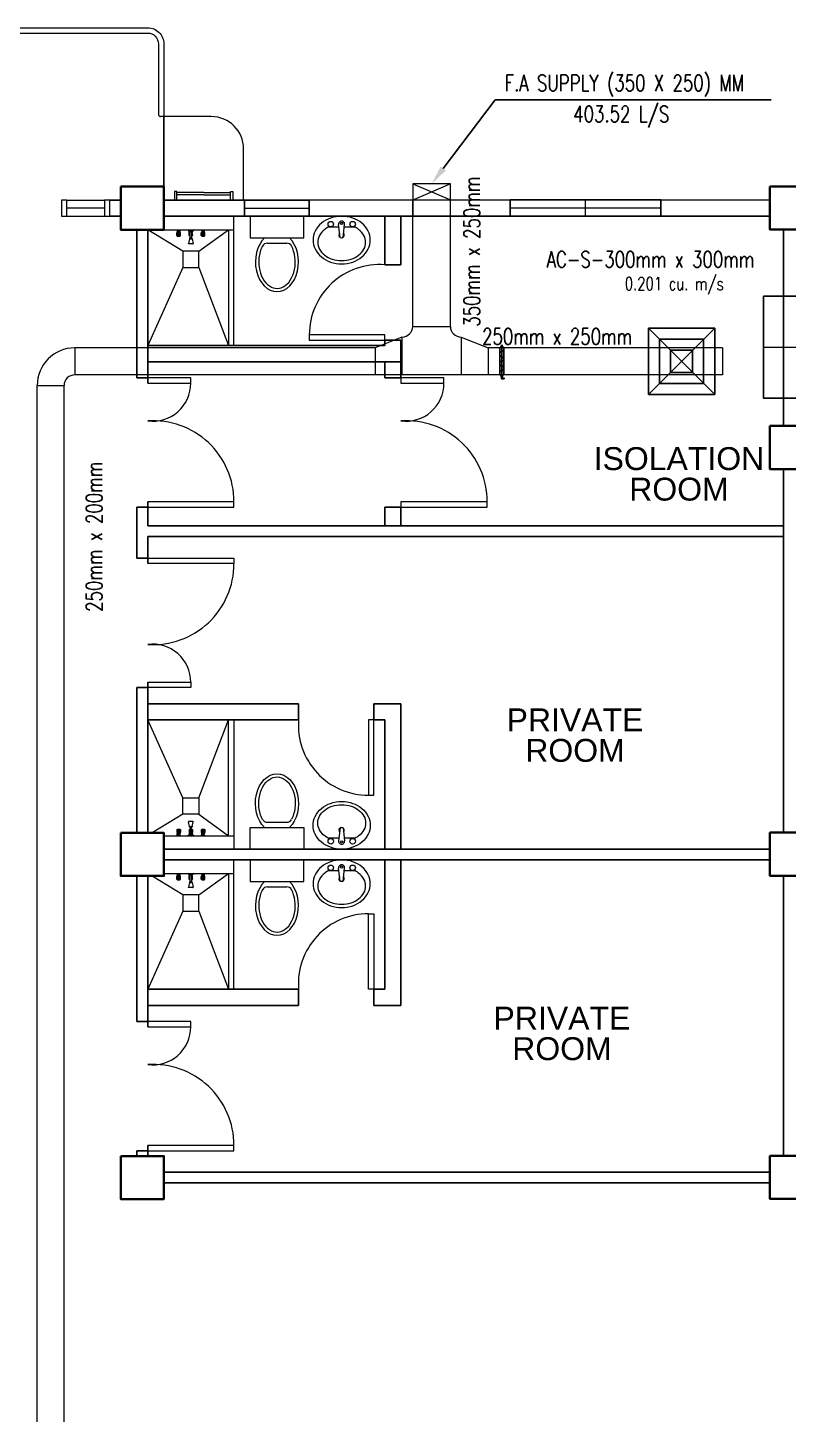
# Model space of a CAD drawing. Header units: millimetres. Extents: x -116 to 421, y 1 to 342.
# Drawn here: x 359.04 to 366.1, y 140.27 to 153.14 of the extents above; entities that cross this region are included whole.
import ezdxf
from ezdxf import colors
from ezdxf.entities.mleader import LeaderData, LeaderLine
from ezdxf.math import Vec2, Vec3

# ---------------------------------------------------------------- set-up
doc = ezdxf.new("R2010")
doc.units = ezdxf.units.MM
doc.header["$MEASUREMENT"] = 0
for name, color, linetype in [('A.C.VOLUM DAMPER', 7, 'Continuous'), ('diffuser', 7, 'Continuous'), ('ducting label', 7, 'Continuous'), ('label', 7, 'Continuous'), ('Legends', 7, 'Continuous')]:
    doc.layers.add(name, color=color, linetype=linetype)
doc.layers.add('ahu line', color=7, linetype='Continuous', lineweight=20)
doc.styles.add('Arch-Dim', font='simplex.shx', dxfattribs={"width": 0.75})
doc.styles.get("Standard").update_dxf_attribs({"font": 'arial.ttf'})
doc.styles.add('SWISSLT175', font='swissl.ttf', dxfattribs={"height": 0.175})

# ---------------------------------------------------------------- blocks, each defined once
blk = doc.blocks.new('AC-S-12')
at = {"layer": 'diffuser'}
for p, q in [((-0.15, 0.15), (0.15, -0.15)), ((0.15, 0.15), (-0.15, -0.15)), ((-0.15, 0.15), (-0.15, -0.15)), ((0.15, 0.15), (-0.15, 0.15)), ((0.15, -0.15), (0.15, 0.15)), ((-0.1, 0.1), (-0.1, -0.1)), ((0.1, 0.1), (-0.1, 0.1)), ((0.1, -0.1), (0.1, 0.1)), ((-0.05, 0.05), (-0.05, -0.05)), ((0.05, 0.05), (-0.05, 0.05)), ((0.05, -0.05), (0.05, 0.05)), ((-0.05, -0.05), (0.05, -0.05)), ((-0.1, -0.1), (0.1, -0.1)), ((-0.15, -0.15), (0.15, -0.15))]:
    blk.add_line(p, q, dxfattribs=at)
for points in [[(-0.3582, 0.3582, 0, 0.0447, 0), (-0.2951, 0.295, 0, 0, 0), (-0.15, 0.15, 0, 0, 0)], [(0.3582, 0.3582, 0, 0.0447, 0), (0.2951, 0.295, 0, 0, 0), (0.15, 0.15, 0, 0, 0)], [(-0.3582, -0.3582, 0, 0.0447, 0), (-0.2951, -0.295, 0, 0, 0), (-0.15, -0.15, 0, 0, 0)], [(0.3582, -0.3582, 0, 0.0447, 0), (0.2951, -0.295, 0, 0, 0), (0.15, -0.15, 0, 0, 0)]]:
    blk.add_lwpolyline(points, format="xyseb", dxfattribs=at)
blk = doc.blocks.new('fcu')
at = {"layer": 'diffuser', "color": 7, "xscale": 2.052644456280903, "yscale": 2.052644456280903, "zscale": 2.052644456280903}
blk.add_blockref('AC-S-12', (0, 0), dxfattribs=at)

msp = doc.modelspace()

# ---------------------------------------------------------------- hatches: boundary and pattern name
at = {"layer": 'A.C.VOLUM DAMPER'}
h = msp.add_hatch(dxfattribs=at)
h.set_pattern_fill('ANSI31', color=256, scale=0.001864, angle=-90, style=0)
h.set_pattern_definition([(315, (-66.210348, -91.43470332), (0.00016477009232, 0.00016477009232), [])])
h.paths.add_polyline_path([(363.449, 149.908), (363.454, 149.908), (363.454, 149.919), (363.437, 149.919), (363.437, 149.908), (363.442, 149.908), (363.442, 149.882), (363.466, 149.882), (363.466, 149.888), (363.449, 149.888)])

# ---------------------------------------------------------------- linework, layer by layer
at = {"color": 8, "linetype": 'ByBlock', "lineweight": 9}
for p, q in [((360.748, 152.316), (360.278, 152.316)), ((361.048, 151.541), (361.048, 152.016)), ((360.308, 151.541), (361.058, 151.541)), ((360.428, 151.621), (360.408, 151.621)), ((360.408, 151.621), (360.408, 151.541)), ((360.428, 151.541), (360.428, 151.621)), ((360.678, 151.611), (360.428, 151.611)), ((360.678, 151.591), (360.428, 151.591)), ((360.678, 151.611), (360.928, 151.611)), ((360.678, 151.591), (360.928, 151.591)), ((360.928, 151.541), (360.928, 151.621)), ((360.928, 151.621), (360.948, 151.621)), ((360.948, 151.621), (360.948, 151.541)), ((360.948, 151.541), (361.048, 151.541)), ((361.058, 151.541), (361.058, 151.392)), ((361.658, 151.392), (361.658, 151.541)), ((364.921, 151.542), (363.521, 151.542)), ((363.521, 151.542), (363.521, 151.391)), ((364.221, 151.391), (364.221, 151.542)), ((364.921, 151.391), (364.921, 151.542)), ((361.058, 151.467), (361.658, 151.467)), ((361.058, 151.392), (361.658, 151.392)), ((364.921, 151.466), (363.521, 151.466)), ((364.221, 151.391), (364.921, 151.391)), ((360.308, 151.266), (360.958, 151.266)), ((366.058, 148.517), (366.058, 149.044)), ((360.308, 145.641), (360.958, 145.641)), ((360.308, 145.291), (360.958, 145.291)), ((366.058, 142.817), (366.058, 142.669))]:
    msp.add_line(p, q, dxfattribs=at)
at = {"color": 8, "linetype": 'ByBlock', "lineweight": 13}
for p, q in [((359.408, 151.541), (359.758, 151.541)), ((359.758, 151.466), (359.408, 151.466)), ((359.408, 151.391), (359.758, 151.391))]:
    msp.add_line(p, q, dxfattribs=at)
at = {"color": 8, "linetype": 'ByBlock', "lineweight": 25}
for p, q in [((359.808, 151.541), (359.908, 151.541)), ((365.933, 151.542), (360.308, 151.541)), ((359.808, 151.391), (359.908, 151.391)), ((365.933, 151.392), (360.308, 151.392)), ((362.508, 151.391), (365.933, 151.391)), ((360.058, 151.266), (360.058, 149.891)), ((360.158, 151.266), (360.158, 149.841)), ((366.058, 149.444), (366.058, 151.268)), ((360.158, 149.891), (360.058, 149.891)), ((366.058, 145.669), (366.058, 149.044)), ((360.058, 148.691), (360.058, 148.467)), ((360.158, 148.691), (360.058, 148.691)), ((360.158, 148.741), (360.158, 148.517)), ((360.058, 148.467), (360.058, 148.216)), ((366.058, 148.517), (360.158, 148.517)), ((366.058, 148.417), (360.158, 148.417)), ((360.158, 148.417), (360.158, 148.166)), ((366.058, 145.669), (366.058, 148.417)), ((360.158, 148.216), (360.058, 148.216)), ((360.058, 147.016), (360.058, 145.667)), ((360.158, 147.016), (360.058, 147.016)), ((360.158, 147.066), (360.158, 145.667)), ((365.933, 145.517), (360.308, 145.517)), ((365.933, 145.417), (360.308, 145.417)), ((360.058, 145.267), (360.058, 143.916)), ((360.158, 145.267), (360.158, 143.866)), ((366.058, 142.669), (366.058, 145.269)), ((366.058, 142.817), (366.058, 145.269)), ((360.158, 143.916), (360.058, 143.916)), ((360.158, 142.766), (360.158, 142.667)), ((360.058, 142.716), (360.058, 142.667)), ((360.158, 142.716), (360.058, 142.716)), ((360.308, 142.517), (365.933, 142.517)), ((360.308, 142.417), (365.933, 142.417))]:
    msp.add_line(p, q, dxfattribs=at)
at = {"color": 8, "lineweight": 9}
for p, q in [((361.108, 151.391), (361.108, 151.191)), ((361.608, 151.391), (361.108, 151.391)), ((361.608, 151.191), (361.608, 151.391)), ((360.428, 151.266), (360.462, 151.266)), ((360.428, 151.265), (360.428, 151.266)), ((360.428, 151.265), (360.462, 151.265)), ((360.428, 151.265), (360.431, 151.258)), ((360.428, 151.233), (360.43, 151.237)), ((360.431, 151.258), (360.458, 151.258)), ((360.431, 151.244), (360.431, 151.247)), ((360.431, 151.247), (360.458, 151.247)), ((360.431, 151.244), (360.459, 151.244)), ((360.431, 151.239), (360.431, 151.244)), ((360.433, 151.258), (360.433, 151.247)), ((360.456, 151.258), (360.456, 151.247)), ((360.462, 151.265), (360.458, 151.258)), ((360.459, 151.244), (360.458, 151.247)), ((360.459, 151.239), (360.459, 151.244)), ((360.461, 151.233), (360.459, 151.237)), ((360.462, 151.265), (360.462, 151.266)), ((360.541, 151.26), (360.529, 151.266)), ((360.529, 151.266), (360.587, 151.266)), ((360.576, 151.26), (360.541, 151.26)), ((360.541, 151.251), (360.541, 151.26)), ((360.541, 151.26), (360.576, 151.26)), ((360.576, 151.251), (360.541, 151.251)), ((360.542, 151.233), (360.544, 151.237)), ((360.544, 151.244), (360.545, 151.247)), ((360.544, 151.244), (360.551, 151.244)), ((360.544, 151.239), (360.544, 151.244)), ((360.545, 151.247), (360.551, 151.247)), ((360.547, 151.251), (360.547, 151.247)), ((360.551, 151.188), (360.551, 151.251)), ((360.551, 151.251), (360.566, 151.251)), ((360.566, 151.251), (360.566, 151.188)), ((360.566, 151.247), (360.571, 151.247)), ((360.566, 151.244), (360.572, 151.244)), ((360.57, 151.251), (360.57, 151.247)), ((360.572, 151.244), (360.571, 151.247)), ((360.572, 151.239), (360.572, 151.244)), ((360.575, 151.233), (360.573, 151.237)), ((360.587, 151.266), (360.576, 151.26)), ((360.576, 151.26), (360.576, 151.251)), ((360.655, 151.265), (360.655, 151.266)), ((360.655, 151.266), (360.689, 151.266)), ((360.655, 151.265), (360.658, 151.258)), ((360.655, 151.265), (360.689, 151.265)), ((360.655, 151.233), (360.657, 151.237)), ((360.658, 151.258), (360.685, 151.258)), ((360.658, 151.244), (360.659, 151.247)), ((360.658, 151.239), (360.658, 151.244)), ((360.658, 151.244), (360.686, 151.244)), ((360.659, 151.247), (360.685, 151.247)), ((360.66, 151.258), (360.66, 151.247)), ((360.683, 151.258), (360.683, 151.247)), ((360.689, 151.265), (360.685, 151.258)), ((360.686, 151.244), (360.685, 151.247)), ((360.686, 151.239), (360.686, 151.244)), ((360.688, 151.233), (360.686, 151.237)), ((360.689, 151.265), (360.689, 151.266)), ((361.944, 151.193), (361.93, 151.315)), ((361.973, 151.193), (361.986, 151.315)), ((360.428, 151.211), (360.428, 151.233)), ((360.428, 151.211), (360.461, 151.211)), ((360.431, 151.209), (360.428, 151.211)), ((360.431, 151.233), (360.439, 151.233)), ((360.431, 151.22), (360.431, 151.232)), ((360.431, 151.209), (360.458, 151.209)), ((360.431, 151.207), (360.431, 151.209)), ((360.431, 151.207), (360.458, 151.207)), ((360.438, 151.219), (360.438, 151.232)), ((360.458, 151.233), (360.45, 151.233)), ((360.451, 151.219), (360.451, 151.232)), ((360.458, 151.22), (360.458, 151.232)), ((360.458, 151.209), (360.461, 151.211)), ((360.458, 151.207), (360.458, 151.209)), ((360.461, 151.211), (360.461, 151.233)), ((360.546, 151.181), (360.537, 151.139)), ((360.578, 151.134), (360.539, 151.134)), ((360.542, 151.211), (360.542, 151.233)), ((360.542, 151.211), (360.551, 151.211)), ((360.545, 151.209), (360.542, 151.211)), ((360.545, 151.233), (360.551, 151.233)), ((360.545, 151.22), (360.545, 151.232)), ((360.545, 151.209), (360.551, 151.209)), ((360.545, 151.207), (360.545, 151.209)), ((360.545, 151.207), (360.551, 151.207)), ((360.546, 151.188), (360.546, 151.181)), ((360.57, 151.188), (360.546, 151.188)), ((360.546, 151.181), (360.57, 151.181)), ((360.546, 151.181), (360.57, 151.181)), ((360.571, 151.233), (360.566, 151.233)), ((360.566, 151.211), (360.575, 151.211)), ((360.566, 151.209), (360.571, 151.209)), ((360.566, 151.207), (360.571, 151.207)), ((360.57, 151.181), (360.57, 151.188)), ((360.57, 151.181), (360.579, 151.139)), ((360.571, 151.22), (360.571, 151.232)), ((360.571, 151.209), (360.575, 151.211)), ((360.571, 151.207), (360.571, 151.209)), ((360.575, 151.211), (360.575, 151.233)), ((360.655, 151.211), (360.655, 151.233)), ((360.659, 151.209), (360.655, 151.211)), ((360.655, 151.211), (360.688, 151.211)), ((360.659, 151.233), (360.666, 151.233)), ((360.659, 151.22), (360.659, 151.232)), ((360.659, 151.207), (360.659, 151.209)), ((360.659, 151.209), (360.685, 151.209)), ((360.659, 151.207), (360.685, 151.207)), ((360.666, 151.219), (360.666, 151.232)), ((360.685, 151.233), (360.678, 151.233)), ((360.678, 151.219), (360.678, 151.232)), ((360.685, 151.22), (360.685, 151.232)), ((360.685, 151.209), (360.688, 151.211)), ((360.685, 151.207), (360.685, 151.209)), ((360.688, 151.211), (360.688, 151.233)), ((361.108, 151.191), (361.608, 151.191)), ((361.268, 151.141), (361.449, 151.141)), ((360.546, 145.726), (360.537, 145.768)), ((360.578, 145.773), (360.539, 145.773)), ((360.546, 145.719), (360.546, 145.726)), ((360.546, 145.726), (360.57, 145.726)), ((360.546, 145.726), (360.57, 145.726)), ((360.57, 145.719), (360.546, 145.719)), ((360.551, 145.719), (360.551, 145.656)), ((360.566, 145.656), (360.566, 145.719)), ((360.57, 145.726), (360.579, 145.768)), ((360.57, 145.726), (360.57, 145.719)), ((361.108, 145.516), (361.108, 145.716)), ((361.108, 145.716), (361.608, 145.716)), ((361.268, 145.766), (361.449, 145.766)), ((361.608, 145.716), (361.608, 145.516)), ((361.944, 145.714), (361.93, 145.592)), ((361.973, 145.714), (361.986, 145.592)), ((360.431, 145.698), (360.428, 145.696)), ((360.428, 145.696), (360.461, 145.696)), ((360.428, 145.696), (360.428, 145.674)), ((360.428, 145.674), (360.43, 145.67)), ((360.428, 145.642), (360.431, 145.649)), ((360.428, 145.642), (360.462, 145.642)), ((360.428, 145.642), (360.428, 145.641)), ((360.428, 145.641), (360.462, 145.641)), ((360.431, 145.7), (360.458, 145.7)), ((360.431, 145.7), (360.431, 145.698)), ((360.431, 145.698), (360.458, 145.698)), ((360.431, 145.688), (360.431, 145.675)), ((360.431, 145.674), (360.439, 145.674)), ((360.431, 145.668), (360.431, 145.663)), ((360.431, 145.663), (360.431, 145.66)), ((360.431, 145.663), (360.459, 145.663)), ((360.431, 145.66), (360.458, 145.66)), ((360.431, 145.649), (360.458, 145.649)), ((360.433, 145.649), (360.433, 145.66)), ((360.438, 145.688), (360.438, 145.675)), ((360.458, 145.674), (360.45, 145.674)), ((360.451, 145.688), (360.451, 145.675)), ((360.456, 145.649), (360.456, 145.66)), ((360.458, 145.7), (360.458, 145.698)), ((360.458, 145.698), (360.461, 145.696)), ((360.458, 145.688), (360.458, 145.675)), ((360.459, 145.663), (360.458, 145.66)), ((360.462, 145.642), (360.458, 145.649)), ((360.461, 145.674), (360.459, 145.67)), ((360.459, 145.668), (360.459, 145.663)), ((360.461, 145.696), (360.461, 145.674)), ((360.462, 145.642), (360.462, 145.641)), ((360.541, 145.647), (360.529, 145.641)), ((360.529, 145.641), (360.587, 145.641)), ((360.576, 145.656), (360.541, 145.656)), ((360.541, 145.656), (360.541, 145.647)), ((360.576, 145.647), (360.541, 145.647)), ((360.541, 145.647), (360.576, 145.647)), ((360.545, 145.698), (360.542, 145.696)), ((360.542, 145.696), (360.551, 145.696)), ((360.542, 145.696), (360.542, 145.674)), ((360.542, 145.674), (360.544, 145.67)), ((360.544, 145.668), (360.544, 145.663)), ((360.544, 145.663), (360.551, 145.663)), ((360.544, 145.663), (360.545, 145.66)), ((360.545, 145.7), (360.551, 145.7)), ((360.545, 145.7), (360.545, 145.698)), ((360.545, 145.698), (360.551, 145.698)), ((360.545, 145.688), (360.545, 145.675)), ((360.545, 145.674), (360.551, 145.674)), ((360.545, 145.66), (360.551, 145.66)), ((360.547, 145.656), (360.547, 145.66)), ((360.551, 145.656), (360.566, 145.656)), ((360.566, 145.7), (360.571, 145.7)), ((360.566, 145.698), (360.571, 145.698)), ((360.566, 145.696), (360.575, 145.696)), ((360.571, 145.674), (360.566, 145.674)), ((360.566, 145.663), (360.572, 145.663)), ((360.566, 145.66), (360.571, 145.66)), ((360.57, 145.656), (360.57, 145.66)), ((360.571, 145.7), (360.571, 145.698)), ((360.571, 145.698), (360.575, 145.696)), ((360.571, 145.688), (360.571, 145.675)), ((360.572, 145.663), (360.571, 145.66)), ((360.572, 145.668), (360.572, 145.663)), ((360.575, 145.674), (360.573, 145.67)), ((360.575, 145.696), (360.575, 145.674)), ((360.576, 145.647), (360.576, 145.656)), ((360.587, 145.641), (360.576, 145.647)), ((360.659, 145.698), (360.655, 145.696)), ((360.655, 145.696), (360.655, 145.674)), ((360.655, 145.696), (360.688, 145.696)), ((360.655, 145.674), (360.657, 145.67)), ((360.655, 145.642), (360.658, 145.649)), ((360.655, 145.642), (360.655, 145.641)), ((360.655, 145.642), (360.689, 145.642)), ((360.655, 145.641), (360.689, 145.641)), ((360.658, 145.668), (360.658, 145.663)), ((360.658, 145.663), (360.686, 145.663)), ((360.658, 145.663), (360.659, 145.66)), ((360.658, 145.649), (360.685, 145.649)), ((360.659, 145.7), (360.659, 145.698)), ((360.659, 145.7), (360.685, 145.7)), ((360.659, 145.698), (360.685, 145.698)), ((360.659, 145.688), (360.659, 145.675)), ((360.659, 145.674), (360.666, 145.674)), ((360.659, 145.66), (360.685, 145.66)), ((360.66, 145.649), (360.66, 145.66)), ((360.666, 145.688), (360.666, 145.675)), ((360.678, 145.688), (360.678, 145.675)), ((360.685, 145.674), (360.678, 145.674)), ((360.683, 145.649), (360.683, 145.66)), ((360.685, 145.7), (360.685, 145.698)), ((360.685, 145.698), (360.688, 145.696)), ((360.685, 145.688), (360.685, 145.675)), ((360.686, 145.663), (360.685, 145.66)), ((360.689, 145.642), (360.685, 145.649)), ((360.688, 145.674), (360.686, 145.67)), ((360.686, 145.668), (360.686, 145.663)), ((360.688, 145.696), (360.688, 145.674)), ((360.689, 145.642), (360.689, 145.641)), ((361.608, 145.516), (361.108, 145.516)), ((361.108, 145.416), (361.108, 145.216)), ((361.608, 145.416), (361.108, 145.416)), ((361.608, 145.216), (361.608, 145.416)), ((361.944, 145.218), (361.93, 145.34)), ((361.973, 145.218), (361.986, 145.34)), ((360.428, 145.291), (360.462, 145.291)), ((360.428, 145.29), (360.428, 145.291)), ((360.428, 145.29), (360.462, 145.29)), ((360.428, 145.29), (360.431, 145.283)), ((360.428, 145.258), (360.43, 145.262)), ((360.428, 145.236), (360.428, 145.258)), ((360.428, 145.236), (360.461, 145.236)), ((360.431, 145.234), (360.428, 145.236)), ((360.431, 145.283), (360.458, 145.283)), ((360.431, 145.269), (360.431, 145.272)), ((360.431, 145.272), (360.458, 145.272)), ((360.431, 145.269), (360.459, 145.269)), ((360.431, 145.264), (360.431, 145.269)), ((360.431, 145.258), (360.439, 145.258)), ((360.431, 145.245), (360.431, 145.257)), ((360.431, 145.234), (360.458, 145.234)), ((360.431, 145.232), (360.431, 145.234)), ((360.431, 145.232), (360.458, 145.232)), ((360.433, 145.283), (360.433, 145.272)), ((360.438, 145.244), (360.438, 145.257)), ((360.458, 145.258), (360.45, 145.258)), ((360.451, 145.244), (360.451, 145.257)), ((360.456, 145.283), (360.456, 145.272)), ((360.462, 145.29), (360.458, 145.283)), ((360.459, 145.269), (360.458, 145.272)), ((360.458, 145.245), (360.458, 145.257)), ((360.458, 145.234), (360.461, 145.236)), ((360.458, 145.232), (360.458, 145.234)), ((360.459, 145.264), (360.459, 145.269)), ((360.461, 145.258), (360.459, 145.262)), ((360.461, 145.236), (360.461, 145.258)), ((360.462, 145.29), (360.462, 145.291)), ((360.541, 145.285), (360.529, 145.291)), ((360.529, 145.291), (360.587, 145.291)), ((360.546, 145.206), (360.537, 145.164)), ((360.576, 145.285), (360.541, 145.285)), ((360.541, 145.276), (360.541, 145.285)), ((360.541, 145.285), (360.576, 145.285)), ((360.576, 145.276), (360.541, 145.276)), ((360.542, 145.258), (360.544, 145.262)), ((360.542, 145.236), (360.542, 145.258)), ((360.542, 145.236), (360.551, 145.236)), ((360.545, 145.234), (360.542, 145.236)), ((360.544, 145.269), (360.545, 145.272)), ((360.544, 145.269), (360.551, 145.269)), ((360.544, 145.264), (360.544, 145.269)), ((360.545, 145.272), (360.551, 145.272)), ((360.545, 145.258), (360.551, 145.258)), ((360.545, 145.245), (360.545, 145.257)), ((360.545, 145.234), (360.551, 145.234)), ((360.545, 145.232), (360.545, 145.234)), ((360.545, 145.232), (360.551, 145.232)), ((360.546, 145.213), (360.546, 145.206)), ((360.57, 145.213), (360.546, 145.213)), ((360.546, 145.206), (360.57, 145.206)), ((360.546, 145.206), (360.57, 145.206)), ((360.547, 145.276), (360.547, 145.272)), ((360.551, 145.213), (360.551, 145.276)), ((360.551, 145.276), (360.566, 145.276)), ((360.566, 145.276), (360.566, 145.213)), ((360.566, 145.272), (360.571, 145.272)), ((360.566, 145.269), (360.572, 145.269)), ((360.571, 145.258), (360.566, 145.258)), ((360.566, 145.236), (360.575, 145.236)), ((360.566, 145.234), (360.571, 145.234)), ((360.566, 145.232), (360.571, 145.232)), ((360.57, 145.276), (360.57, 145.272)), ((360.57, 145.206), (360.57, 145.213)), ((360.57, 145.206), (360.579, 145.164)), ((360.572, 145.269), (360.571, 145.272)), ((360.571, 145.245), (360.571, 145.257)), ((360.571, 145.234), (360.575, 145.236)), ((360.571, 145.232), (360.571, 145.234)), ((360.572, 145.264), (360.572, 145.269)), ((360.575, 145.258), (360.573, 145.262)), ((360.575, 145.236), (360.575, 145.258)), ((360.587, 145.291), (360.576, 145.285)), ((360.576, 145.285), (360.576, 145.276)), ((360.655, 145.29), (360.655, 145.291)), ((360.655, 145.291), (360.689, 145.291)), ((360.655, 145.29), (360.658, 145.283)), ((360.655, 145.29), (360.689, 145.29)), ((360.655, 145.258), (360.657, 145.262)), ((360.655, 145.236), (360.655, 145.258)), ((360.659, 145.234), (360.655, 145.236)), ((360.655, 145.236), (360.688, 145.236)), ((360.658, 145.283), (360.685, 145.283)), ((360.658, 145.269), (360.659, 145.272)), ((360.658, 145.264), (360.658, 145.269)), ((360.658, 145.269), (360.686, 145.269)), ((360.659, 145.272), (360.685, 145.272)), ((360.659, 145.258), (360.666, 145.258)), ((360.659, 145.245), (360.659, 145.257)), ((360.659, 145.232), (360.659, 145.234)), ((360.659, 145.234), (360.685, 145.234)), ((360.659, 145.232), (360.685, 145.232)), ((360.66, 145.283), (360.66, 145.272)), ((360.666, 145.244), (360.666, 145.257)), ((360.685, 145.258), (360.678, 145.258)), ((360.678, 145.244), (360.678, 145.257)), ((360.683, 145.283), (360.683, 145.272)), ((360.689, 145.29), (360.685, 145.283)), ((360.686, 145.269), (360.685, 145.272)), ((360.685, 145.245), (360.685, 145.257)), ((360.685, 145.234), (360.688, 145.236)), ((360.685, 145.232), (360.685, 145.234)), ((360.686, 145.264), (360.686, 145.269)), ((360.688, 145.258), (360.686, 145.262)), ((360.688, 145.236), (360.688, 145.258)), ((360.689, 145.29), (360.689, 145.291)), ((361.108, 145.216), (361.608, 145.216)), ((360.578, 145.159), (360.539, 145.159)), ((361.268, 145.166), (361.449, 145.166))]:
    msp.add_line(p, q, dxfattribs=at)
at = {"color": 8, "lineweight": 25, "ltscale": 0.3}
for p, q in [((362.358, 151.391), (362.358, 150.941)), ((362.508, 151.391), (362.508, 150.941)), ((362.358, 150.241), (362.358, 150.191)), ((362.508, 150.241), (362.508, 150.041)), ((360.158, 150.191), (362.358, 150.191)), ((360.158, 150.041), (362.508, 150.041))]:
    msp.add_line(p, q, dxfattribs=at)
at = {"color": 8, "linetype": 'ByBlock', "lineweight": 9, "ltscale": 0.3}
for p, q in [((360.483, 151.066), (360.158, 151.266)), ((360.633, 151.066), (360.908, 151.266)), ((360.483, 150.916), (360.158, 150.191)), ((360.633, 150.916), (360.908, 150.191)), ((360.483, 145.991), (360.158, 146.716)), ((360.633, 145.991), (360.908, 146.716)), ((360.483, 145.841), (360.199, 145.666)), ((360.633, 145.841), (360.908, 145.641)), ((360.483, 145.091), (360.199, 145.266)), ((360.633, 145.091), (360.908, 145.291)), ((360.483, 144.941), (360.158, 144.216)), ((360.633, 144.941), (360.908, 144.216))]:
    msp.add_line(p, q, dxfattribs=at)
at = {"color": 8, "linetype": 'Continuous', "lineweight": 25}
for p, q in [((362.358, 150.941), (362.508, 150.941)), ((362.358, 150.191), (362.358, 150.241)), ((362.358, 150.241), (362.508, 150.241)), ((362.358, 150.041), (362.358, 149.891)), ((362.508, 150.041), (362.508, 149.891)), ((362.508, 149.891), (362.358, 149.891)), ((362.358, 148.691), (362.358, 148.516)), ((362.508, 148.691), (362.358, 148.691)), ((362.508, 148.691), (362.508, 148.516))]:
    msp.add_line(p, q, dxfattribs=at)
at = {"color": 8, "linetype": 'ByBlock', "lineweight": 25, "ltscale": 0.3}
for p, q in [((360.158, 146.866), (361.558, 146.866)), ((361.558, 146.716), (361.558, 146.866)), ((362.258, 146.866), (362.508, 146.866)), ((362.258, 146.716), (362.258, 146.866)), ((362.508, 145.516), (362.508, 146.866)), ((360.158, 146.716), (361.558, 146.716)), ((362.258, 146.716), (362.358, 146.716)), ((362.358, 145.516), (362.358, 146.716)), ((362.358, 145.416), (362.358, 144.216)), ((362.508, 145.416), (362.508, 144.066)), ((360.158, 144.216), (361.558, 144.216)), ((361.558, 144.216), (361.558, 144.066)), ((362.258, 144.216), (362.358, 144.216)), ((362.258, 144.216), (362.258, 144.066)), ((360.158, 144.066), (361.558, 144.066)), ((362.258, 144.066), (362.508, 144.066))]:
    msp.add_line(p, q, dxfattribs=at)
at = {"color": 8, "linetype": 'ByBlock', "lineweight": 9}
for points in [[(357.208, 151.541), (357.208, 152.991, -0.414214), (357.358, 153.141), (360.158, 153.141, -0.414214), (360.308, 152.991), (360.308, 151.666), (360.308, 152.316)], [(357.258, 151.541), (357.258, 152.991, -0.414214), (357.358, 153.091), (360.158, 153.091, -0.414214), (360.258, 152.991), (360.258, 152.336)]]:
    msp.add_lwpolyline(points, format="xyb", dxfattribs=at)
at = {"color": 8, "linetype": 'ByBlock', "lineweight": 35}
for points in [[(359.908, 151.666), (360.308, 151.666), (360.308, 151.266), (359.908, 151.266)], [(365.933, 151.668), (366.333, 151.668), (366.333, 151.268), (365.933, 151.268)], [(365.933, 149.444), (366.333, 149.444), (366.333, 149.044), (365.933, 149.044)], [(359.908, 145.667), (360.308, 145.667), (360.308, 145.267), (359.908, 145.267)], [(365.933, 145.669), (366.333, 145.669), (366.333, 145.269), (365.933, 145.269)], [(359.908, 142.667), (360.308, 142.667), (360.308, 142.267), (359.908, 142.267)], [(365.933, 142.669), (366.333, 142.669), (366.333, 142.269), (365.933, 142.269)]]:
    msp.add_lwpolyline(points, close=True, dxfattribs=at)
at = {"color": 8, "linetype": 'ByBlock', "lineweight": 13}
for points in [[(359.358, 151.541), (359.358, 151.391), (359.408, 151.391), (359.408, 151.541)], [(359.758, 151.541), (359.758, 151.391), (359.808, 151.391), (359.808, 151.541)]]:
    msp.add_lwpolyline(points, close=True, dxfattribs=at)
at = {"color": 8, "lineweight": 9}
for points in [[(361.058, 151.541), (361.658, 151.541), (361.658, 151.392), (361.058, 151.392)], [(363.521, 151.542), (364.921, 151.542), (364.921, 151.392), (363.521, 151.392)]]:
    msp.add_lwpolyline(points, close=True, dxfattribs=at)
at = {"color": 8, "linetype": 'ByBlock', "lineweight": 9, "ltscale": 0.3}
for points in [[(360.908, 151.266), (360.908, 150.191), (360.958, 150.191), (360.958, 151.391), (360.958, 151.391)], [(360.908, 145.641), (360.908, 146.716), (360.958, 146.716), (360.958, 145.516), (360.958, 145.516)], [(360.908, 145.291), (360.908, 144.216), (360.958, 144.216), (360.958, 145.416), (360.958, 145.416)]]:
    msp.add_lwpolyline(points, dxfattribs=at)
at = {"color": 8, "lineweight": 9}
for points in [[(361.693, 151.17, 0.11576), (361.713, 151.088, 0.104047), (361.771, 151.014, 0.090875), (361.855, 150.966, 0.083344), (361.958, 150.949, 0.083344), (362.062, 150.966, 0.090875), (362.146, 151.014, 0.104047), (362.204, 151.088, 0.11576), (362.223, 151.17, 0.11576), (362.204, 151.253, 0.104047), (362.146, 151.326, 0.090875), (362.062, 151.374, 0.083344), (361.958, 151.391, 0.083344), (361.855, 151.374, 0.090875), (361.771, 151.326, 0.104047), (361.713, 151.253, 0.11576)], [(361.693, 145.737, -0.11576), (361.713, 145.82, -0.104047), (361.771, 145.893, -0.090875), (361.855, 145.941, -0.083344), (361.958, 145.958, -0.083344), (362.062, 145.941, -0.090875), (362.146, 145.893, -0.104047), (362.204, 145.82, -0.11576), (362.223, 145.737, -0.11576), (362.204, 145.655, -0.104047), (362.146, 145.581, -0.090875), (362.062, 145.533, -0.083344), (361.958, 145.516, -0.083344), (361.855, 145.533, -0.090875), (361.771, 145.581, -0.104047), (361.713, 145.655, -0.11576)], [(361.693, 145.195, 0.11576), (361.713, 145.113, 0.104047), (361.771, 145.039, 0.090875), (361.855, 144.991, 0.083344), (361.958, 144.974, 0.083344), (362.062, 144.991, 0.090875), (362.146, 145.039, 0.104047), (362.204, 145.113, 0.11576), (362.223, 145.195, 0.11576), (362.204, 145.278, 0.104047), (362.146, 145.351, 0.090875), (362.062, 145.399, 0.083344), (361.958, 145.416, 0.083344), (361.855, 145.399, 0.090875), (361.771, 145.351, 0.104047), (361.713, 145.278, 0.11576)]]:
    msp.add_lwpolyline(points, format="xyb", close=True, dxfattribs=at)
for points in [[(361.736, 151.149, 0.124838), (361.752, 151.086, 0.105788), (361.801, 151.029, 0.086697), (361.871, 150.993, 0.076776), (361.958, 150.979, 0.076776), (362.046, 150.993, 0.086697), (362.116, 151.029, 0.105788), (362.165, 151.086, 0.124838), (362.181, 151.149, 0.124838), (362.165, 151.212, 0.105788), (362.116, 151.269, 0.040067), (362.085, 151.289), (361.983, 151.289, 0.040067)], [(361.934, 151.289), (361.832, 151.289, 0.040067), (361.801, 151.269, 0.105788), (361.752, 151.212, 0.124838), (361.736, 151.149, 0.124838)], [(361.736, 145.758, -0.124838), (361.752, 145.821, -0.105788), (361.801, 145.878, -0.086697), (361.871, 145.915, -0.076776), (361.958, 145.928, -0.076776), (362.046, 145.915, -0.086697), (362.116, 145.878, -0.105788), (362.165, 145.821, -0.124838), (362.181, 145.758, -0.124838), (362.165, 145.695, -0.105788), (362.116, 145.638, -0.040067), (362.085, 145.618), (361.983, 145.618, -0.040067)], [(361.934, 145.618), (361.832, 145.618, -0.040067), (361.801, 145.638, -0.105788), (361.752, 145.695, -0.124838), (361.736, 145.758, -0.124838)], [(361.736, 145.174, 0.124838), (361.752, 145.111, 0.105788), (361.801, 145.054, 0.086697), (361.871, 145.018, 0.076776), (361.958, 145.004, 0.076776), (362.046, 145.018, 0.086697), (362.116, 145.054, 0.105788), (362.165, 145.111, 0.124838), (362.181, 145.174, 0.124838), (362.165, 145.237, 0.105788), (362.116, 145.294, 0.040067), (362.085, 145.314), (361.983, 145.314, 0.040067)], [(361.934, 145.314), (361.832, 145.314, 0.040067), (361.801, 145.294, 0.105788), (361.752, 145.237, 0.124838), (361.736, 145.174, 0.124838)]]:
    msp.add_lwpolyline(points, format="xyb", dxfattribs=at)
at = {"color": 8, "linetype": 'ByBlock', "lineweight": 9, "ltscale": 0.03}
for points in [[(360.633, 151.066), (360.483, 151.066), (360.483, 150.916), (360.633, 150.916)], [(360.633, 145.841), (360.483, 145.841), (360.483, 145.991), (360.633, 145.991)], [(360.633, 145.091), (360.483, 145.091), (360.483, 144.941), (360.633, 144.941)]]:
    msp.add_lwpolyline(points, close=True, dxfattribs=at)
at = {"color": 8, "lineweight": 13, "ltscale": 0.03}
for points in [[(362.358, 150.241), (362.358, 150.291), (361.658, 150.291), (361.658, 150.241)], [(360.158, 149.891), (360.158, 149.841), (360.558, 149.841), (360.558, 149.891)], [(362.508, 149.891), (362.508, 149.841), (362.908, 149.841), (362.908, 149.891)], [(360.158, 148.741), (360.158, 148.691), (360.958, 148.691), (360.958, 148.741)], [(362.508, 148.741), (362.508, 148.691), (363.308, 148.691), (363.308, 148.741)], [(360.158, 148.166), (360.158, 148.216), (360.958, 148.216), (360.958, 148.166)], [(360.158, 147.016), (360.158, 147.066), (360.558, 147.066), (360.558, 147.016)], [(362.258, 146.716), (362.208, 146.716), (362.208, 146.016), (362.258, 146.016)], [(362.258, 144.216), (362.208, 144.216), (362.208, 144.916), (362.258, 144.916)], [(360.158, 143.916), (360.158, 143.866), (360.558, 143.866), (360.558, 143.916)], [(360.158, 142.766), (360.158, 142.716), (360.958, 142.716), (360.958, 142.766)]]:
    msp.add_lwpolyline(points, close=True, dxfattribs=at)
at = {"color": 8, "lineweight": 9}
for centre, radius in [((361.857, 151.318), 0.0255), ((361.958, 151.325), 0.0095), ((362.06, 151.318), 0.0255), ((361.857, 145.589), 0.0255), ((361.958, 145.583), 0.0095), ((362.06, 145.589), 0.0255), ((361.857, 145.343), 0.0255), ((361.958, 145.35), 0.0095), ((362.06, 145.343), 0.0255)]:
    msp.add_circle(centre, radius, dxfattribs=at)
at = {"color": 8, "linetype": 'ByBlock', "lineweight": 9}
for centre, radius, start, end in [((360.278, 152.336), 0.02, 180, 270), ((360.748, 152.016), 0.3, 0, 90)]:
    msp.add_arc(centre, radius, start, end, dxfattribs=at)
at = {"color": 8, "lineweight": 9}
for centre, radius, start, end in [((361.958, 151.318), 0.028, 353.7545, 186.2455), ((361.268, 151.091), 0.05, 90, 151.8499), ((361.449, 151.091), 0.05, 28.0084, 90), ((361.958, 151.216), 0.025, 138.7978, 233.6932), ((361.958, 151.287), 0.0948, 261.2026, 278.7974), ((361.958, 151.216), 0.025, 251.3793, 288.6207), ((361.958, 151.216), 0.025, 306.3068, 41.2022), ((361.268, 145.816), 0.05, 208.1501, 270), ((361.449, 145.816), 0.05, 270, 331.9916), ((361.958, 145.691), 0.025, 126.3068, 221.2022), ((361.958, 145.62), 0.0948, 81.2026, 98.7974), ((361.958, 145.691), 0.025, 71.3793, 108.6207), ((361.958, 145.691), 0.025, 318.7978, 53.6932), ((361.958, 145.589), 0.028, 173.7545, 6.2455), ((361.958, 145.343), 0.028, 353.7545, 186.2455), ((361.958, 145.241), 0.025, 138.7978, 233.6932), ((361.958, 145.312), 0.0948, 261.2026, 278.7974), ((361.958, 145.241), 0.025, 251.3793, 288.6207), ((361.958, 145.241), 0.025, 306.3068, 41.2022), ((361.268, 145.116), 0.05, 90, 151.8499), ((361.449, 145.116), 0.05, 28.0084, 90)]:
    msp.add_arc(centre, radius, start, end, dxfattribs=at)
at = {"color": 8, "lineweight": 13, "ltscale": 0.03}
for centre, radius, start, end in [((362.31, 150.291), 0.652, 85.7578, 180), ((360.205, 149.841), 0.353, 262.3719, 0), ((362.555, 149.841), 0.353, 262.3719, 0), ((360.207, 148.741), 0.752, 0, 93.6952), ((362.557, 148.741), 0.752, 0, 93.6952), ((360.207, 148.166), 0.752, 266.3048, 0), ((360.205, 147.066), 0.353, 0, 97.6281), ((362.208, 146.668), 0.652, 175.7578, 270), ((362.208, 144.264), 0.652, 90, 184.2422), ((360.205, 143.866), 0.353, 262.3719, 0), ((360.207, 142.766), 0.752, 0, 93.6952)]:
    msp.add_arc(centre, radius, start, end, dxfattribs=at)
at = {"color": 8, "lineweight": 9}
for centre, major_axis, ratio, start_param, end_param in [((360.427, 151.239), (0.00268, 0.00268), 1, 5.003733, 5.497675), ((360.449, 151.226), (0.00887, 0.00887), 1, 1.36743, 1.728443), ((360.445, 151.234), (-0.00268, 0.00268), 1, -1.367654, -0.203367), ((360.44, 151.226), (0.00887, 0.00887), 1, 6.125314, 6.486327), ((360.462, 151.239), (0.00268, 0.00268), 1, 2.356082, 2.850023), ((360.54, 151.239), (-0.00268, 0.00268), 1, 3.432937, 3.926878), ((360.576, 151.239), (-0.00268, 0.00268), 1, 0.785286, 1.279227), ((360.654, 151.239), (0.00268, 0.00268), 1, 5.003733, 5.497675), ((360.677, 151.226), (0.00887, 0.00887), 1, 1.36743, 1.728443), ((360.672, 151.234), (-0.00268, 0.00268), 1, -1.367654, -0.203367), ((360.667, 151.226), (0.00887, 0.00887), 1, 6.125314, 6.486327), ((360.69, 151.239), (0.00268, 0.00268), 1, 2.356082, 2.850023), ((360.419, 151.22), (-0.00896, 0.00896), 1, 3.15309, 3.864175), ((360.416, 151.226), (0.0118, 0.0118), 1, 6.018417, 6.150642), ((360.428, 151.232), (0.00268, 0.00268), 1, 5.497675, 6.125314), ((360.442, 151.232), (-0.00268, 0.00268), 1, 0.157647, 0.785286), ((360.449, 151.22), (-0.00738, 0.00738), 1, 0.858879, 1.643677), ((360.445, 151.215), (-0.00268, 0.00268), 1, 1.643677, 3.068487), ((360.44, 151.22), (0.00738, 0.00738), 1, 4.639283, 5.424081), ((360.447, 151.232), (-0.00268, 0.00268), 1, 3.926878, 4.554518), ((360.473, 151.226), (-0.0118, 0.0118), 1, 0.132318, 0.264544), ((360.461, 151.232), (0.00268, 0.00268), 1, 1.728443, 2.356082), ((360.47, 151.22), (0.00896, 0.00896), 1, 2.418785, 3.129871), ((360.532, 151.22), (-0.00896, 0.00896), 1, 3.15309, 3.864175), ((360.53, 151.226), (0.0118, 0.0118), 1, 6.018417, 6.150642), ((360.541, 151.232), (-0.00268, 0.00268), 1, 3.926878, 4.554518), ((360.575, 151.232), (-0.00268, 0.00268), 1, 0.157647, 0.785286), ((360.584, 151.22), (-0.00896, 0.00896), 1, 0.847989, 1.559075), ((360.586, 151.226), (0.0118, 0.0118), 1, 1.703115, 1.83534), ((360.576, 151.137), (0.00268, 0.00268), 1, 4.495711, 5.865773), ((360.646, 151.22), (-0.00896, 0.00896), 1, 3.15309, 3.864175), ((360.644, 151.226), (-0.0118, 0.0118), 1, 4.44762, 4.579846), ((360.655, 151.232), (0.00268, 0.00268), 1, 5.497675, 6.125314), ((360.67, 151.232), (-0.00268, 0.00268), 1, 0.157647, 0.785286), ((360.676, 151.22), (-0.00738, 0.00738), 1, 0.858879, 1.643677), ((360.672, 151.215), (-0.00268, 0.00268), 1, 1.643677, 3.068487), ((360.667, 151.22), (0.00738, 0.00738), 1, 4.639283, 5.424081), ((360.674, 151.232), (-0.00268, 0.00268), 1, 3.926878, 4.554518), ((360.689, 151.232), (0.00268, 0.00268), 1, 1.728443, 2.356082), ((360.698, 151.22), (0.00896, 0.00896), 1, 2.418785, 3.129871), ((360.7, 151.226), (-0.0118, 0.0118), 1, 0.132318, 0.264544), ((361.358, 150.966), (0, 0.275), 0.727273, 0.612555, 5.670631), ((360.541, 145.77), (0.00268, -0.00268), 1, 2.92514, 4.295202), ((360.419, 145.245), (-0.00896, 0.00896), 1, 3.15309, 3.864175), ((360.427, 145.264), (0.00268, 0.00268), 1, 5.003733, 5.497675), ((360.416, 145.251), (0.0118, 0.0118), 1, 6.018417, 6.150642), ((360.428, 145.257), (0.00268, 0.00268), 1, 5.497675, 6.125314), ((360.442, 145.257), (-0.00268, 0.00268), 1, 0.157647, 0.785286), ((360.449, 145.245), (-0.00738, 0.00738), 1, 0.858879, 1.643677), ((360.449, 145.251), (0.00887, 0.00887), 1, 1.36743, 1.728443), ((360.445, 145.259), (-0.00268, 0.00268), 1, -1.367654, -0.203367), ((360.445, 145.24), (-0.00268, 0.00268), 1, 1.643677, 3.068487), ((360.44, 145.251), (0.00887, 0.00887), 1, 6.125314, 6.486327), ((360.44, 145.245), (0.00738, 0.00738), 1, 4.639283, 5.424081), ((360.447, 145.257), (-0.00268, 0.00268), 1, 3.926878, 4.554518), ((360.473, 145.251), (-0.0118, 0.0118), 1, 0.132318, 0.264544), ((360.461, 145.257), (0.00268, 0.00268), 1, 1.728443, 2.356082), ((360.47, 145.245), (0.00896, 0.00896), 1, 2.418785, 3.129871), ((360.462, 145.264), (0.00268, 0.00268), 1, 2.356082, 2.850023), ((360.532, 145.245), (-0.00896, 0.00896), 1, 3.15309, 3.864175), ((360.53, 145.251), (0.0118, 0.0118), 1, 6.018417, 6.150642), ((360.54, 145.264), (-0.00268, 0.00268), 1, 3.432937, 3.926878), ((360.541, 145.257), (-0.00268, 0.00268), 1, 3.926878, 4.554518), ((360.575, 145.257), (-0.00268, 0.00268), 1, 0.157647, 0.785286), ((360.584, 145.245), (-0.00896, 0.00896), 1, 0.847989, 1.559075), ((360.576, 145.264), (-0.00268, 0.00268), 1, 0.785286, 1.279227), ((360.586, 145.251), (0.0118, 0.0118), 1, 1.703115, 1.83534), ((360.646, 145.245), (-0.00896, 0.00896), 1, 3.15309, 3.864175), ((360.654, 145.264), (0.00268, 0.00268), 1, 5.003733, 5.497675), ((360.644, 145.251), (-0.0118, 0.0118), 1, 4.44762, 4.579846), ((360.655, 145.257), (0.00268, 0.00268), 1, 5.497675, 6.125314), ((360.677, 145.251), (0.00887, 0.00887), 1, 1.36743, 1.728443), ((360.67, 145.257), (-0.00268, 0.00268), 1, 0.157647, 0.785286), ((360.676, 145.245), (-0.00738, 0.00738), 1, 0.858879, 1.643677), ((360.672, 145.24), (-0.00268, 0.00268), 1, 1.643677, 3.068487), ((360.672, 145.259), (-0.00268, 0.00268), 1, -1.367654, -0.203367), ((360.667, 145.251), (0.00887, 0.00887), 1, 6.125314, 6.486327), ((360.667, 145.245), (0.00738, 0.00738), 1, 4.639283, 5.424081), ((360.674, 145.257), (-0.00268, 0.00268), 1, 3.926878, 4.554518), ((360.689, 145.257), (0.00268, 0.00268), 1, 1.728443, 2.356082), ((360.698, 145.245), (0.00896, 0.00896), 1, 2.418785, 3.129871), ((360.69, 145.264), (0.00268, 0.00268), 1, 2.356082, 2.850023), ((360.7, 145.251), (-0.0118, 0.0118), 1, 0.132318, 0.264544), ((361.358, 144.991), (0, 0.275), 0.727273, 0.612555, 5.670631), ((360.576, 145.162), (0.00268, 0.00268), 1, 4.495711, 5.865773)]:
    msp.add_ellipse(centre, major_axis=major_axis, ratio=ratio, start_param=start_param, end_param=end_param, dxfattribs=at)
at = {"color": 8, "lineweight": 9, "extrusion": (4.99074e-41, -2.88216e-41, -1)}
for centre in [(360.541, 151.137), (360.541, 145.162)]:
    msp.add_ellipse(centre, major_axis=(0.00268, 0.00268), ratio=1, start_param=2.92514, end_param=4.295202, dxfattribs=at)
at = {"color": 8, "lineweight": 9, "extrusion": (0, 0, -1)}
msp.add_ellipse((361.358, 145.941), major_axis=(0, -0.275), ratio=0.727273, start_param=0.612555, end_param=5.670631, dxfattribs=at)
at = {"color": 8, "lineweight": 9, "extrusion": (4.99074e-41, 2.88216e-41, -1)}
for centre, major_axis, start_param, end_param in [((360.576, 145.77), (0.00268, 0.00268), 6.066508, 7.43657), ((360.419, 145.687), (0.00896, -0.00896), -1.559299, -0.848214), ((360.416, 145.681), (0.0118, -0.0118), -0.264769, -0.132543), ((360.427, 145.668), (0.00268, 0.00268), 0.291344, 0.785286), ((360.428, 145.675), (0.00268, -0.00268), -0.785511, -0.157871), ((360.449, 145.687), (0.00738, 0.00738), 4.000472, 4.78527), ((360.442, 145.675), (0.00268, 0.00268), 3.299239, 3.926878), ((360.449, 145.681), (0.00887, -0.00887), 1.36743, 1.728443), ((360.445, 145.692), (0.00268, 0.00268), 4.78527, 6.21008), ((360.445, 145.673), (0.00268, -0.00268), 0.203142, 1.36743), ((360.44, 145.687), (0.00738, -0.00738), 4.639283, 5.424081), ((360.44, 145.681), (0.00887, 0.00887), 1.412925, 1.773938), ((360.447, 145.675), (0.00268, 0.00268), 0.785286, 1.412925), ((360.47, 145.687), (0.00896, 0.00896), 3.989582, 4.700667), ((360.461, 145.675), (0.00268, 0.00268), 3.299239, 3.926878), ((360.473, 145.681), (0.0118, -0.0118), 1.703115, 1.83534), ((360.462, 145.668), (0.00268, 0.00268), 3.926878, 4.42082), ((360.532, 145.687), (0.00896, 0.00896), 0.011497, 0.722582), ((360.53, 145.681), (0.0118, 0.0118), 1.306028, 1.438253), ((360.541, 145.675), (0.00268, -0.00268), -0.785511, -0.157871), ((360.54, 145.668), (0.00268, -0.00268), -1.279452, -0.785511), ((360.584, 145.687), (0.00896, -0.00896), 2.418785, 3.129871), ((360.575, 145.675), (0.00268, 0.00268), 3.299239, 3.926878), ((360.586, 145.681), (0.0118, 0.0118), 3.273911, 3.406137), ((360.576, 145.668), (0.00268, 0.00268), 3.926878, 4.42082), ((360.646, 145.687), (0.00896, -0.00896), -1.559299, -0.848214), ((360.644, 145.681), (0.0118, -0.0118), -0.264769, -0.132543), ((360.654, 145.668), (0.00268, -0.00268), -1.279452, -0.785511), ((360.655, 145.675), (0.00268, 0.00268), 0.785286, 1.412925), ((360.676, 145.687), (0.00738, 0.00738), 4.000472, 4.78527), ((360.67, 145.675), (0.00268, 0.00268), 3.299239, 3.926878), ((360.677, 145.681), (0.00887, 0.00887), 2.938226, 3.299239), ((360.672, 145.692), (0.00268, -0.00268), 3.214474, 4.639283), ((360.672, 145.673), (0.00268, -0.00268), 0.203142, 1.36743), ((360.667, 145.687), (0.00738, 0.00738), 6.21008, 6.994878), ((360.667, 145.681), (0.00887, -0.00887), -0.157871, 0.203142), ((360.674, 145.675), (0.00268, 0.00268), 0.785286, 1.412925), ((360.698, 145.687), (0.00896, -0.00896), 2.418785, 3.129871), ((360.689, 145.675), (0.00268, -0.00268), 1.728443, 2.356082), ((360.7, 145.681), (0.0118, -0.0118), 1.703115, 1.83534), ((360.69, 145.668), (0.00268, -0.00268), 2.356082, 2.850023)]:
    msp.add_ellipse(centre, major_axis=major_axis, ratio=1, start_param=start_param, end_param=end_param, dxfattribs=at)
at = {"color": 8, "lineweight": 9}
for points in [[(361.224, 151.115), (361.215, 151.098), (361.207, 151.08), (361.18, 150.989), (361.186, 150.902), (361.243, 150.77), (361.293, 150.729), (361.392, 150.715), (361.444, 150.741), (361.518, 150.853), (361.536, 150.936), (361.52, 151.05), (361.508, 151.085), (361.493, 151.115)], [(361.224, 145.792), (361.215, 145.809), (361.207, 145.827), (361.18, 145.918), (361.186, 146.005), (361.243, 146.137), (361.293, 146.178), (361.392, 146.192), (361.444, 146.166), (361.518, 146.055), (361.536, 145.971), (361.52, 145.857), (361.508, 145.822), (361.493, 145.793)], [(361.224, 145.14), (361.215, 145.123), (361.207, 145.105), (361.18, 145.014), (361.186, 144.927), (361.243, 144.795), (361.293, 144.754), (361.392, 144.74), (361.444, 144.766), (361.518, 144.878), (361.536, 144.961), (361.52, 145.075), (361.508, 145.11), (361.493, 145.14)]]:
    msp.add_open_spline(points, degree=3, knots=[0.937253, 0.937253, 0.937253, 0.937253, 1.185372, 1.185372, 2.113864, 2.113864, 3.042356, 3.042356, 3.970847, 3.970847, 4.899339, 4.899339, 5.346062, 5.346062, 5.346062, 5.346062], dxfattribs=at)
at = {"layer": 'A.C.VOLUM DAMPER'}
for p, q in [((363.426, 150.169), (363.426, 149.919)), ((363.463, 150.146), (363.428, 150.125)), ((363.463, 150.078), (363.428, 150.099)), ((363.437, 150.172), (363.447, 150.182)), ((363.437, 150.17), (363.449, 150.182)), ((363.437, 150.182), (363.453, 150.182)), ((363.437, 150.174), (363.445, 150.182)), ((363.437, 150.17), (363.437, 150.182)), ((363.437, 150.181), (363.438, 150.182)), ((363.437, 150.179), (363.441, 150.182)), ((363.437, 150.177), (363.443, 150.182)), ((363.437, 150.181), (363.448, 150.17)), ((363.437, 150.179), (363.446, 150.17)), ((363.437, 150.177), (363.443, 150.17)), ((363.437, 150.175), (363.441, 150.17)), ((363.437, 150.173), (363.439, 150.17)), ((363.438, 150.182), (363.45, 150.17)), ((363.439, 150.17), (363.451, 150.182)), ((363.44, 150.182), (363.452, 150.17)), ((363.441, 150.17), (363.453, 150.182)), ((363.442, 150.197), (363.442, 150.182)), ((363.442, 150.187), (363.446, 150.182)), ((363.442, 150.185), (363.444, 150.182)), ((363.442, 150.182), (363.453, 150.172)), ((363.442, 150.182), (363.442, 150.182)), ((363.443, 150.182), (363.448, 150.188)), ((363.443, 150.17), (363.453, 150.18)), ((363.444, 150.182), (363.453, 150.174)), ((363.445, 150.182), (363.448, 150.185)), ((363.445, 150.17), (363.453, 150.178)), ((363.445, 150.174), (363.445, 149.919)), ((363.446, 150.182), (363.453, 150.176)), ((363.447, 150.182), (363.448, 150.183)), ((363.448, 150.197), (363.448, 150.182)), ((363.448, 150.182), (363.453, 150.178)), ((363.448, 150.17), (363.453, 150.176)), ((363.45, 150.182), (363.453, 150.18)), ((363.45, 150.17), (363.453, 150.174)), ((363.452, 150.17), (363.453, 150.172)), ((363.453, 150.182), (363.453, 150.17)), ((363.453, 150.182), (363.453, 150.182)), ((363.464, 149.919), (363.464, 150.169)), ((363.463, 150.056), (363.428, 150.035)), ((363.463, 149.993), (363.428, 150.013)), ((363.463, 149.971), (363.428, 149.95)), ((363.437, 149.919), (363.437, 149.908)), ((363.454, 149.919), (363.437, 149.919)), ((363.437, 149.908), (363.442, 149.908)), ((363.442, 149.882), (363.442, 149.908)), ((363.466, 149.882), (363.442, 149.882)), ((363.449, 149.908), (363.454, 149.908)), ((363.449, 149.888), (363.449, 149.908)), ((363.466, 149.888), (363.449, 149.888)), ((363.454, 149.908), (363.454, 149.919)), ((363.466, 149.882), (363.466, 149.888)), ((359.131, 149.269), (359.131, 149.269))]:
    msp.add_line(p, q, dxfattribs=at)
at = {"layer": 'A.C.VOLUM DAMPER', "extrusion": (0, 0, -1)}
for centre, major_axis, start_param, end_param in [((363.445, 150.136), (0.00251, 0.00251), 2.356195, 5.497787), ((363.445, 150.088), (0.00251, 0.00251), 2.356195, 5.497787), ((363.445, 150.136), (0.00251, -0.00251), 3.926991, 7.068583), ((363.445, 150.088), (0.00251, -0.00251), 3.926991, 7.068583), ((363.445, 150.046), (0.00251, 0.00251), 2.356194, 5.497787), ((363.445, 150.003), (0.00251, -0.00251), 0.785398, 3.926991), ((363.445, 149.96), (0.00251, 0.00251), 2.356195, 5.497787), ((363.445, 150.046), (0.00251, -0.00251), 3.926991, 7.068583), ((363.445, 150.003), (0.00251, -0.00251), 3.926991, 7.068583), ((363.445, 149.96), (0.00251, -0.00251), 3.926991, 7.068583)]:
    msp.add_ellipse(centre, major_axis=major_axis, ratio=1, start_param=start_param, end_param=end_param, dxfattribs=at)
at = {"layer": 'ahu line'}
for p, q in [((362.618, 151.691), (362.618, 151.542)), ((362.968, 151.691), (362.618, 151.691)), ((362.968, 151.691), (362.618, 151.541)), ((362.618, 151.691), (362.968, 151.542)), ((362.968, 151.542), (362.968, 151.691)), ((362.618, 151.541), (362.968, 151.542)), ((362.618, 151.541), (362.618, 151.391)), ((365.874, 150.176), (367.566, 150.176))]:
    msp.add_line(p, q, dxfattribs=at)
at = {"layer": 'ahu line', "linetype": 'Continuous'}
for p, q in [((362.618, 150.369), (362.618, 151.541)), ((362.968, 150.369), (362.968, 151.541)), ((362.618, 150.369), (362.968, 150.369)), ((362.518, 150.269), (362.268, 150.169)), ((362.518, 150.269), (362.518, 149.919)), ((363.068, 150.269), (363.068, 149.919)), ((363.068, 150.269), (363.318, 150.169)), ((363.068, 150.269), (363.068, 150.269)), ((359.482, 150.169), (359.482, 149.919)), ((362.268, 150.169), (359.482, 150.169)), ((362.268, 150.169), (362.268, 149.919)), ((365.493, 150.169), (363.318, 150.169)), ((363.318, 150.169), (363.318, 149.919)), ((365.493, 150.169), (365.493, 149.919)), ((365.493, 149.919), (359.482, 149.919)), ((359.132, 112.263), (359.132, 149.819)), ((359.132, 149.819), (359.382, 149.819)), ((359.382, 112.263), (359.382, 149.819))]:
    msp.add_line(p, q, dxfattribs=at)
for centre, radius, start, end in [((362.518, 150.369), 0.1, 270, 0), ((363.068, 150.369), 0.1, 180, 270), ((359.482, 149.819), 0.35, 90, 180), ((359.482, 149.819), 0.1, 90, 180)]:
    msp.add_arc(centre, radius, start, end, dxfattribs=at)
at = {"layer": 'Legends'}
msp.add_lwpolyline([(365.874, 150.65), (367.566, 150.65), (367.566, 149.701), (365.874, 149.701)], close=True, dxfattribs=at)

# ---------------------------------------------------------------- block references
at = {"layer": 'Legends', "linetype": 'Continuous', "lineweight": 25}
msp.add_blockref('fcu', (365.113, 150.044), dxfattribs=at)

# ---------------------------------------------------------------- texts
at = {"layer": 'ducting label', "color": 7, "linetype": 'Continuous', "lineweight": 25, "attachment_point": 1, "style": 'Arch-Dim'}
for s, width, insert, char_height in [('\\A1;F.A SUPPLY (350 X 250) MM ', 3.45404, (363.472, 152.703), 0.15), ('\\A1;403.52 L/S', 2.18435, (364.108, 152.415), 0.15), ('\\A1;AC-S-300mm x 300mm', 2.18122, (363.861, 151.066), 0.15), ('\\A1;0.201 cu. m/s', 1.719, (364.586, 150.826), 0.12), ('\\A1;250mm x 250mm', 2.09287, (363.262, 150.351), 0.15)]:
    msp.add_mtext_dynamic_manual_height_columns(s, width=width, gutter_width=1.011, heights=[0], dxfattribs=dict(at, insert=insert, char_height=char_height))
at = {"layer": 'ducting label', "color": 7, "linetype": 'Continuous', "lineweight": 25, "char_height": 0.15, "attachment_point": 1, "rotation": 90, "style": 'Arch-Dim'}
for s, width, insert in [('\\A1;350mm x 250mm', 1.75993, (363.092, 150.366)), ('\\A1;250mm x 200mm', 1.54294, (359.586, 147.719))]:
    msp.add_mtext_dynamic_manual_height_columns(s, width=width, gutter_width=1.011, heights=[0], dxfattribs=dict(at, insert=insert))
at = {"layer": 'label', "color": 8, "linetype": 'ByBlock', "lineweight": 9, "ltscale": 0.4, "char_height": 0.2125, "attachment_point": 5, "line_spacing_factor": 0.8, "style": 'SWISSLT175'}
for s, insert in [('ISOLATION ^JROOM', (365.089, 148.998)), ('PRIVATE ^JROOM', (364.124, 146.573)), ('PRIVATE ^JROOM', (364.003, 143.804))]:
    msp.add_mtext(s, dxfattribs=dict(at, insert=insert))

# ---------------------------------------------------------------- leaders
at = {"layer": 'ahu line'}
ml = msp.add_multileader_mtext('Standard', dxfattribs=at)
ml.set_content(' ', color=256)
ml.set_leader_properties()
ml.build(insert=Vec2(0, 0))
ml.multileader.update_dxf_attribs({"dogleg_length": 0.36, "arrow_head_size": 0.18})
ctx = ml.context
ctx.base_point, ctx.char_height, ctx.arrow_head_size, ctx.landing_gap_size, ctx.plane_origin = Vec3(365.945, 152.473), 0.18, 0.18, 0.09, Vec3(362.793, 151.691)
notes = []
notes.append((ctx, [(0, (1, 1, 0), (363.383, 152.473), (1, 0), 2.561, [(0, [(362.793, 151.691)], 0, [])])]))
ctx.mtext.insert, ctx.mtext.flow_direction = Vec3(366.035, 152.563), 5
for ctx, leaders in notes:
    for number, flags, end, landing, length, lines in leaders:
        leader = LeaderData()
        leader.index, (leader.has_last_leader_line, leader.has_dogleg_vector, leader.attachment_direction) = number, flags
        leader.last_leader_point, leader.dogleg_vector, leader.dogleg_length = Vec3(end), Vec3(landing), length
        for number, points, colour, breaks in lines:
            line = LeaderLine()
            line.index, line.vertices, line.color, line.breaks = number, Vec3.list(points), colors.encode_raw_color(colour), breaks
            leader.lines.append(line)
        ctx.leaders.append(leader)

doc.saveas('drawing.dxf')
